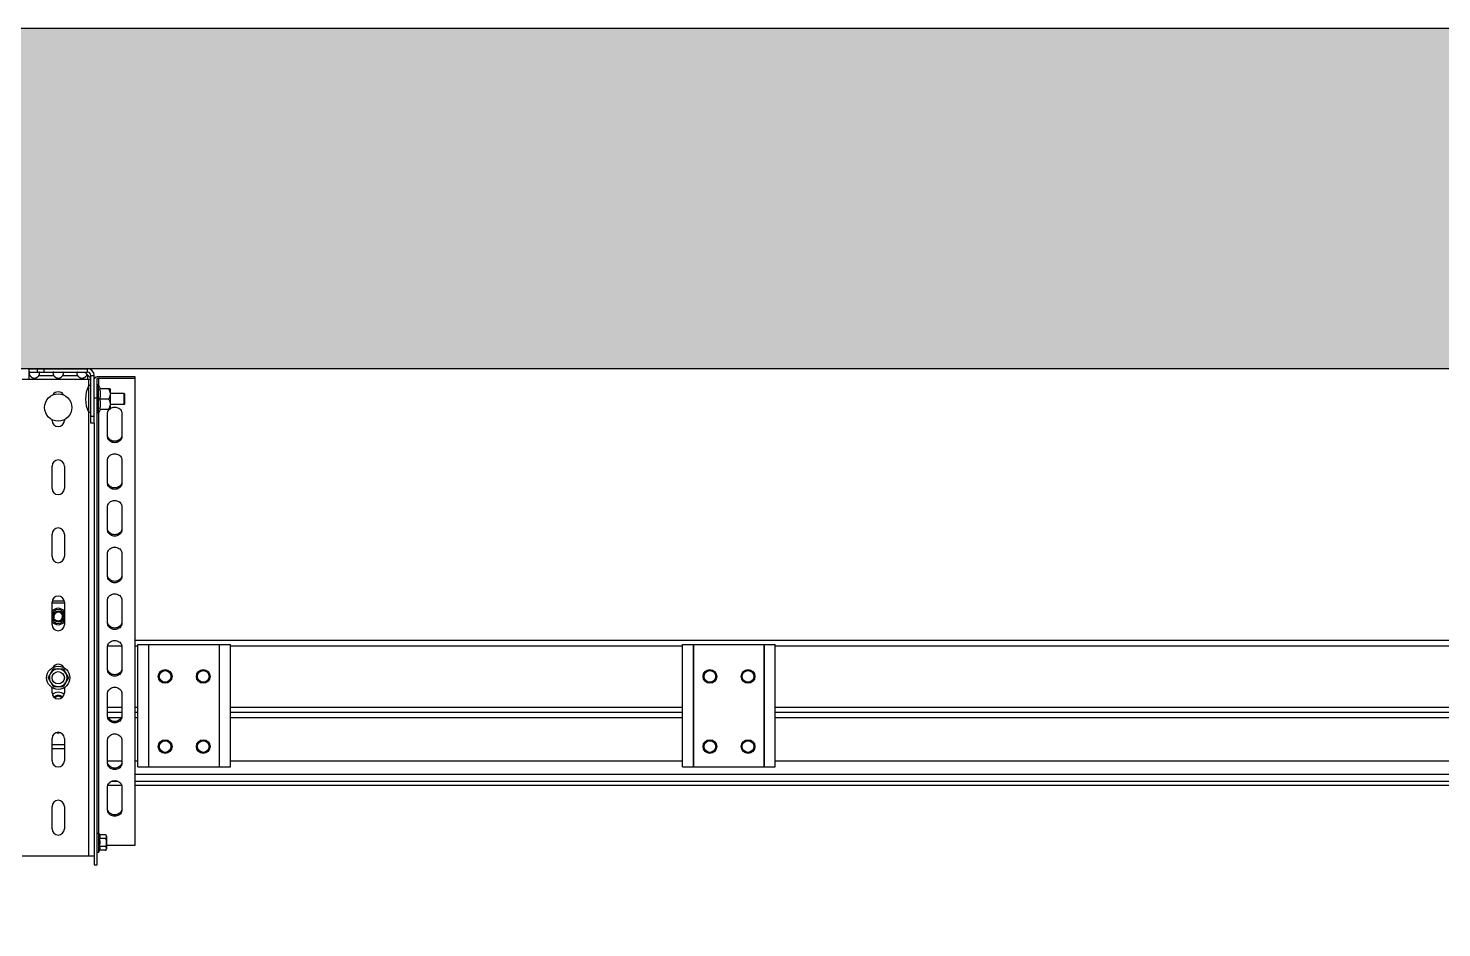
# Model space of a CAD drawing. Header units: millimetres. Extents: x 21899 to 38731, y -5425 to 3612.
# Drawn here: x 27576 to 28614, y 2951 to 3612 of the extents above; entities that cross this region are included whole.
import ezdxf

# ---------------------------------------------------------------- set-up
doc = ezdxf.new("R2010")
doc.units = ezdxf.units.MM
doc.layers.add('dwgmodels.com', color=250, linetype='Continuous')

msp = doc.modelspace()

# ---------------------------------------------------------------- hatches: boundary and pattern name
at = {"layer": 'dwgmodels.com', "true_color": 0xc7c8ca}
h = msp.add_hatch(color=9, dxfattribs=at)
h.dxf.hatch_style = 1
h.paths.add_polyline_path([(26306.15227887868, 2951.427834084345), (26306.15227887868, 3612.000011230855), (29628.98435867878, 3612.000011230855), (29628.98435867878, 3362.000011230855), (26556.15227887868, 3362.000011230855), (26556.15227887868, 2951.427834084345)])

# ---------------------------------------------------------------- linework, layer by layer
at = {"color": 7, "linetype": 'Continuous'}
for p, q in [((27622.48435867878, 3354.000011230855), (27571.98435867878, 3354.000011230855)), ((27576.98435867878, 3362.000011230855), (27576.98435867878, 3354.000011230855)), ((27576.98435867878, 3359.500011230855), (27619.98435867878, 3359.500011230855)), ((27582.98435867878, 3362.000011230855), (27582.98435867878, 3359.500011230855)), ((27617.96046505848, 3359.488370945255), (27622.47271839308, 3354.976117610557)), ((27619.98435867878, 3357.464477324957), (27619.98435867878, 3354.000011230855)), ((27622.48435867878, 3322.000011230855), (27622.48435867878, 3357.000011230855)), ((27626.98435867878, 2997.702767100258), (27626.98435867878, 3354.475715403656)), ((27654.98435867878, 3356.02082962836), (27627.98435867878, 3356.02082962836)), ((27627.98435867878, 3354.99075347856), (27654.98435867878, 3354.99075347856)), ((27654.98435867878, 3012.123833197758), (27654.98435867878, 3356.02082962836)), ((27620.98435867878, 3329.723585497657), (27620.98435867878, 3349.723585497657)), ((27622.48435867878, 3349.723585497657), (27620.98435867878, 3349.723585497657)), ((27627.98435867878, 3350.223585497657), (27626.98435867878, 3350.223585497657)), ((27627.98435867878, 3329.223585497657), (27627.98435867878, 3350.223585497657)), ((27629.58861242358, 3347.084828170955), (27627.98435867878, 3350.223585497657)), ((27636.62314274458, 3347.084801429857), (27629.00658090098, 3347.084801429857)), ((27636.62311461838, 3347.084829558058), (27636.98435867878, 3346.723585497657)), ((27636.98435867878, 3332.723707847959), (27636.98435867878, 3346.723463147457)), ((27646.98938393188, 3343.723585497657), (27636.98435867878, 3343.723585497657)), ((27646.98938393188, 3335.723585497657), (27646.98938393188, 3343.723585497657)), ((27647.48435867878, 3343.228610750855), (27646.98938393188, 3343.723585497657)), ((27647.48435867878, 3336.218560244557), (27647.48435867878, 3343.228610750855)), ((27624.98435867878, 3340.569687381059), (27626.98435867878, 3340.569687381059)), ((27629.58861242358, 3332.362342824457), (27627.98435867878, 3329.223585497657)), ((27635.48435867878, 3339.723585497657), (27629.00658090098, 3339.723585497657)), ((27629.00658090098, 3332.362369565555), (27636.62314274458, 3332.362369565555)), ((27636.62311461838, 3332.362341437358), (27636.98435867878, 3332.723585497657)), ((27646.98938393188, 3335.723585497657), (27636.98435867878, 3335.723585497657)), ((27647.48435867878, 3336.218560244557), (27646.98938393188, 3335.723585497657)), ((27593.98435867878, 3324.000011230855), (27593.98435867878, 3324.583369827458)), ((27602.98435867878, 3324.583369827458), (27602.98435867878, 3324.000011230855)), ((27622.48435867878, 3329.723585497657), (27620.98435867878, 3329.723585497657)), ((27624.98435867878, 3322.000011230855), (27622.48435867878, 3322.000011230855)), ((27624.98435867878, 3322.000011230855), (27624.98435867878, 2997.702767100258)), ((27627.98435867878, 3329.223585497657), (27626.98435867878, 3329.223585497657)), ((27634.73435867878, 3312.132388443457), (27634.73435867878, 3329.275734457457)), ((27645.23435867878, 3329.275734457457), (27645.23435867878, 3312.132388443457)), ((27593.98435867878, 3274.000011230855), (27593.98435867878, 3290.500011230855)), ((27602.98435867878, 3290.500011230855), (27602.98435867878, 3274.000011230855)), ((27634.73435867878, 3277.845696415359), (27634.73435867878, 3294.989042429457)), ((27645.23435867878, 3294.989042429457), (27645.23435867878, 3277.845696415359)), ((27634.73435867878, 3243.559004387258), (27634.73435867878, 3260.702350401356)), ((27645.23435867878, 3260.702350401356), (27645.23435867878, 3243.559004387258)), ((27593.98435867878, 3224.000011230855), (27593.98435867878, 3240.500011230855)), ((27602.98435867878, 3240.500011230855), (27602.98435867878, 3224.000011230855)), ((27634.73435867878, 3209.272312359157), (27634.73435867878, 3226.415658373258)), ((27645.23435867878, 3226.415658373258), (27645.23435867878, 3209.272312359157)), ((27593.98435867878, 3174.000011230855), (27593.98435867878, 3190.500011230855)), ((27593.98435867878, 3190.000011230855), (27602.98435867878, 3190.000011230855)), ((27594.14274311908, 3191.500011230855), (27602.82597423838, 3191.500011230855)), ((27602.98435867878, 3190.500011230855), (27602.98435867878, 3174.000011230855)), ((27634.73435867878, 3174.985620331157), (27634.73435867878, 3192.128966345157)), ((27645.23435867878, 3192.128966345157), (27645.23435867878, 3174.985620331157)), ((27634.73435867878, 3140.698928303056), (27634.73435867878, 3157.842274317059)), ((27645.23435867878, 3157.842274317059), (27645.23435867878, 3140.698928303056)), ((27654.98435867878, 3162.500011230855), (28545.92042627922, 3162.500011230855)), ((28545.92042627922, 3162.500011230855), (29461.98435867878, 3162.500011230855)), ((27590.98435867878, 3135.000011230855), (27594.73435867878, 3141.495201759259)), ((27590.98435867878, 3135.000011230855), (27594.73435867878, 3128.504820702557)), ((27594.73435867878, 3141.495201759259), (27602.23435867878, 3141.495201759259)), ((27602.23435867878, 3141.495201759259), (27605.98435867878, 3135.000011230855)), ((27605.98435867878, 3135.000011230855), (27602.23435867878, 3128.504820702557)), ((27593.98435867878, 3124.000011230855), (27593.98435867878, 3127.819310565559)), ((27594.73435867878, 3128.504820702557), (27602.23435867878, 3128.504820702557)), ((27602.98435867878, 3127.819310565559), (27602.98435867878, 3124.000011230855)), ((27634.73435867878, 3106.412236274955), (27634.73435867878, 3123.555582288958)), ((27645.23435867878, 3123.555582288958), (27645.23435867878, 3106.412236274955)), ((27645.23435867878, 3109.500011230855), (27634.73435867878, 3109.500011230855)), ((27656.98435867878, 3109.500011230855), (27654.98435867878, 3109.500011230855)), ((28056.98435867878, 3109.500011230855), (27724.98435867878, 3109.500011230855)), ((28545.92042627922, 3109.500011230855), (28124.98435867878, 3109.500011230855)), ((29382.98435867878, 3109.500011230855), (28545.92042627922, 3109.500011230855)), ((27593.98435867878, 3074.000011230855), (27593.98435867878, 3090.500011230855)), ((27602.98435867878, 3090.500011230855), (27602.98435867878, 3074.000011230855)), ((27634.73435867878, 3072.125544246857), (27634.73435867878, 3089.268890260857)), ((27645.23435867878, 3089.268890260857), (27645.23435867878, 3072.125544246857)), ((27634.73435867878, 3037.83885221876), (27634.73435867878, 3054.982198232858)), ((27645.04629067628, 3056.000011230855), (27634.92242668128, 3056.000011230855)), ((27645.23435867878, 3054.982198232858), (27645.23435867878, 3037.83885221876)), ((28545.92042627922, 3056.000011230855), (27654.98435867878, 3056.000011230855)), ((29461.98435867878, 3056.000011230855), (28545.92042627922, 3056.000011230855)), ((27593.98435867878, 3024.000011230855), (27593.98435867878, 3040.500011230855)), ((27602.98435867878, 3040.500011230855), (27602.98435867878, 3024.000011230855)), ((27626.98435867878, 3021.000011230855), (27628.18435867878, 3021.000011230855)), ((27628.18435867878, 3007.000011230855), (27628.18435867878, 3021.000011230855)), ((27628.18435867878, 3021.000011230855), (27628.68831883679, 3019.70001123086)), ((27632.98435889718, 3019.70001123086), (27628.68831883679, 3019.70001123086)), ((27632.98435889148, 3016.850011230857), (27628.68831883679, 3016.850011230857)), ((27632.98435895398, 3011.150011230857), (27628.68831883679, 3011.150011230857)), ((27633.98435867878, 3018.70001123086), (27633.98435867878, 3009.300011230858)), ((27633.98435867878, 3012.123833197758), (27654.98435867878, 3012.123833197758)), ((27624.98435867878, 3004.000011230855), (27571.98435867878, 3004.000011230855)), ((27626.98435867878, 3007.000011230855), (27628.18435867878, 3007.000011230855)), ((27628.18435867878, 3007.000011230855), (27628.68831883679, 3008.300011230858)), ((27632.98435889718, 3008.300011230858), (27628.68831883679, 3008.300011230858)), ((27624.98435867878, 2997.702767100258), (27626.98435867878, 2997.702767100258))]:
    msp.add_line(p, q, dxfattribs=at)
at = {"color": 3, "linetype": 'Continuous'}
for p, q in [((27576.98435867878, 3362.000011230855), (27619.98435867878, 3362.000011230855)), ((27624.98435867878, 3322.000011230855), (27624.98435867878, 3357.000011230855)), ((27656.98435867878, 3069.500011230855), (27656.98435867878, 3159.500011230855)), ((27656.98435867878, 3159.500011230855), (27664.98433610818, 3159.500011230855)), ((27664.98435867878, 3069.500011230855), (27664.98435867878, 3159.500011230855)), ((27664.99661105128, 3159.500011230855), (27724.98435867878, 3159.500011230855)), ((27716.98435867878, 3069.500011230855), (27716.98435867878, 3159.500011230855)), ((27724.98435867878, 3069.500011230855), (27724.98435867878, 3159.500011230855)), ((28056.98435867878, 3069.500011230855), (28056.98435867878, 3159.500011230855)), ((28056.98435867878, 3159.500011230855), (28064.98433610818, 3159.500011230855)), ((28064.98435867878, 3069.500011230855), (28064.98435867878, 3159.500011230855)), ((28064.99661105128, 3159.500011230855), (28124.98435867878, 3159.500011230855)), ((28116.98435867878, 3069.500011230855), (28116.98435867878, 3159.500011230855)), ((28124.98435867878, 3069.500011230855), (28124.98435867878, 3159.500011230855)), ((27656.98435867878, 3069.500011230855), (27664.98433610818, 3069.500011230855)), ((27664.99661105128, 3069.500011230855), (27724.98435867878, 3069.500011230855)), ((28056.98435867878, 3069.500011230855), (28064.98433610818, 3069.500011230855)), ((28064.99661105128, 3069.500011230855), (28124.98435867878, 3069.500011230855))]:
    msp.add_line(p, q, dxfattribs=at)
at = {"color": 9, "linetype": 'Continuous'}
for p, q in [((27576.98435867878, 3357.000011230855), (27577.68551656178, 3357.000011230855)), ((27584.28320079578, 3357.000011230855), (27595.18551656178, 3357.000011230855)), ((27587.98435867878, 3362.000011230855), (27587.98435867878, 3359.500011230855)), ((27601.78320079578, 3357.000011230855), (27612.68551656178, 3357.000011230855)), ((27619.28320079578, 3357.000011230855), (27619.98435867878, 3357.000011230855)), ((27619.98435867878, 3359.500011230855), (27619.98435867878, 3362.000011230855)), ((27620.98435867878, 3349.723585497657), (27620.98435867878, 3354.000011230855)), ((27622.48435867878, 3357.000011230855), (27624.98435867878, 3357.000011230855)), ((27627.98435867878, 3354.99075347856), (27627.98435867878, 3350.223585497657)), ((27620.98435867878, 3004.000011230855), (27620.98435867878, 3329.723585497657)), ((27624.98435867878, 3327.000011230855), (27622.48435867878, 3327.000011230855)), ((27627.98435867878, 3329.223585497657), (27627.98435867878, 3021.000011230855)), ((27634.73435867878, 3158.500011230855), (27645.23435867878, 3158.500011230855)), ((27654.98435867878, 3158.500011230855), (27656.98435867878, 3158.500011230855)), ((27665.10746430438, 3069.500011230855), (27665.10746430438, 3159.500011230855)), ((27716.86125305308, 3069.500011230855), (27716.86125305308, 3159.500011230855)), ((27724.98435867878, 3158.500011230855), (28056.98435867878, 3158.500011230855)), ((28065.10746430438, 3069.500011230855), (28065.10746430438, 3159.500011230855)), ((28116.86125305308, 3069.500011230855), (28116.86125305308, 3159.500011230855)), ((28124.98435867878, 3158.500011230855), (28545.92042627922, 3158.500011230855)), ((28545.92042627922, 3158.500011230855), (29382.98435867878, 3158.500011230855)), ((27634.73435867878, 3113.500011230855), (27645.23435867878, 3113.500011230855)), ((27644.64946756468, 3105.500011230855), (27635.31924979278, 3105.500011230855)), ((27654.98435867878, 3113.500011230855), (27656.98435867878, 3113.500011230855)), ((27656.98435867878, 3105.500011230855), (27654.98435867878, 3105.500011230855)), ((27724.98435867878, 3113.500011230855), (28056.98435867878, 3113.500011230855)), ((28056.98435867878, 3105.500011230855), (27724.98435867878, 3105.500011230855)), ((28124.98435867878, 3113.500011230855), (28545.92042627922, 3113.500011230855)), ((28545.92042627922, 3105.500011230855), (28124.98435867878, 3105.500011230855)), ((28545.92042627922, 3113.500011230855), (29382.98435867878, 3113.500011230855)), ((29382.98435867878, 3105.500011230855), (28545.92042627922, 3105.500011230855)), ((27593.98435867878, 3086.000011230855), (27602.98435867878, 3086.000011230855)), ((27593.98435867878, 3083.17158410616), (27602.98435867878, 3083.17158410616)), ((27645.23435867878, 3073.698324426357), (27634.73435867878, 3073.698324426357)), ((27656.98435867878, 3073.698324426357), (27654.98435867878, 3073.698324426357)), ((28056.98435867878, 3073.698324426357), (27724.98435867878, 3073.698324426357)), ((28545.92042627922, 3073.698324426357), (28124.98435867878, 3073.698324426357)), ((29382.98435867878, 3073.698324426357), (28545.92042627922, 3073.698324426357)), ((28545.92042627922, 3064.056510281058), (27654.98435867878, 3064.056510281058)), ((29461.98435867878, 3064.056510281058), (28545.92042627922, 3064.056510281058)), ((27642.53254927688, 3058.857710353455), (27637.43616808068, 3058.857710353455)), ((28545.92042627922, 3058.857710353455), (27654.98435867878, 3058.857710353455)), ((29461.98435867878, 3058.857710353455), (28545.92042627922, 3058.857710353455))]:
    msp.add_line(p, q, dxfattribs=at)
at = {"color": 7, "linetype": 'Continuous'}
for centre, radius in [((27598.48435867878, 3333.500011230855), 10), ((27598.48435867878, 3180.000011230855), 4), ((27598.48435867878, 3180.000011230855), 3.5), ((27598.48435867878, 3135.000011230855), 8.5), ((27598.48435867878, 3135.000011230855), 4.5), ((27676.98435867878, 3136.000011230855), 5.0427011132), ((27676.98435867878, 3136.000011230855), 4.4809934361), ((27704.98435867878, 3136.000011230855), 5.0427011132), ((27704.98435867878, 3136.000011230855), 4.4809934361), ((28076.98435867878, 3136.000011230855), 5.0427011132), ((28076.98435867878, 3136.000011230855), 4.4809934361), ((28104.98435867878, 3136.000011230855), 5.0427011132), ((28104.98435867878, 3136.000011230855), 4.4809934361), ((27676.98435867878, 3084.500011230855), 5.0427011132), ((27676.98435867878, 3084.500011230855), 4.4809934361), ((27704.98435867878, 3084.500011230855), 5.0427011132), ((27704.98435867878, 3084.500011230855), 4.4809934361), ((28076.98435867878, 3084.500011230855), 5.0427011132), ((28076.98435867878, 3084.500011230855), 4.4809934361), ((28104.98435867878, 3084.500011230855), 5.0427011132), ((28104.98435867878, 3084.500011230855), 4.4809934361)]:
    msp.add_circle(centre, radius, dxfattribs=at)
at = {"color": 9, "linetype": 'Continuous'}
for centre, radius in [((27676.98435867878, 3136.000011230855), 5.0009581127), ((27676.98435867878, 3136.000011230855), 4.2809933919), ((27704.98435867878, 3136.000011230855), 5.0009581127), ((27704.98435867878, 3136.000011230855), 4.2809933919), ((28076.98435867878, 3136.000011230855), 5.0009581127), ((28076.98435867878, 3136.000011230855), 4.2809933919), ((28104.98435867878, 3136.000011230855), 5.0009581127), ((28104.98435867878, 3136.000011230855), 4.2809933919), ((27676.98435867878, 3084.500011230855), 5.0009581127), ((27676.98435867878, 3084.500011230855), 4.2809933919), ((27704.98435867878, 3084.500011230855), 5.0009581127), ((27704.98435867878, 3084.500011230855), 4.2809933919), ((28076.98435867878, 3084.500011230855), 5.0009581127), ((28076.98435867878, 3084.500011230855), 4.2809933919), ((28104.98435867878, 3084.500011230855), 5.0009581127), ((28104.98435867878, 3084.500011230855), 4.2809933919)]:
    msp.add_circle(centre, radius, dxfattribs=at)
at = {"color": 3, "linetype": 'Continuous'}
msp.add_arc((27619.98435867878, 3357.000011230855), 5, 0, 90, dxfattribs=at)
at = {"color": 7, "linetype": 'Continuous'}
for centre, radius, start, end in [((27619.98435867878, 3357.000011230855), 2.5, 0, 90), ((27598.48435867878, 3340.500011230855), 4.5, 29.53922678685812, 150.4607732131419), ((27639.73435867878, 3339.723585497657), 21.25, 151.9275130639386, 208.0724869360614), ((27598.48435867878, 3324.000011230855), 4.5, 180, 0), ((27598.48435867878, 3290.500011230855), 4.5, 0, 180), ((27598.48435867878, 3274.000011230855), 4.5, 180, 0), ((27598.48435867878, 3240.500011230855), 4.5, 0, 180), ((27598.48435867878, 3224.000011230855), 4.5, 180, 0), ((27598.48435867878, 3190.500011230855), 4.5, 0, 180), ((27598.48435867878, 3180.000011230855), 5, 24.91110168921306, 155.088898310787), ((27598.48435867878, 3180.000011230855), 5, 204.9111016892131, 335.0888983107869), ((27598.48435867878, 3174.000011230855), 4.5, 180, 0), ((27598.48435867878, 3140.500011230855), 4.5, 26.86761159052031, 153.1323884094797), ((27598.48435867878, 3124.000011230855), 4.5, 180, 0), ((27598.48435867878, 3118.000011230855), 3.4, 42.4678346115698, 137.5330206609233), ((27598.48435867878, 3090.500011230855), 4.5, 0, 180), ((27598.48435867878, 3074.000011230855), 4.5, 180, 0), ((27598.48435867878, 3040.500011230855), 4.5, 0, 180), ((27598.48435867878, 3024.000011230855), 4.5, 180, 0), ((27632.98435867878, 3018.70001123086), 1, 0, 90), ((27632.98435867878, 3009.300011230858), 1, 270, 0)]:
    msp.add_arc(centre, radius, start, end, dxfattribs=at)
at = {"color": 9, "linetype": 'Continuous'}
for centre, radius, start, end in [((27598.48435867878, 3180.000011230855), 5.9999939517, 41.14595374311114, 138.8541641919705), ((27598.48435867878, 3180.000011230855), 5.9999939517, 221.1459537431111, 318.8541641919705), ((27598.48435867878, 3135.000011230855), 6.5, 152.2042275040469, 207.7957724959531), ((27598.48435867878, 3135.000011230855), 6.5, 92.20422750393996, 147.7957724961898), ((27598.48435867878, 3135.000011230855), 6.5, 32.20423145604963, 87.79577249606004), ((27598.48435867878, 3135.000011230855), 6.5, 332.2042275040454, 27.79577249595456), ((27598.48435867878, 3135.000011230855), 6.5, 212.2042275038102, 267.79577249606), ((27598.48435867878, 3118.000011230855), 6.399983159400001, 47.58474738495202, 132.417277115806), ((27598.48435867878, 3135.000011230855), 6.5, 272.20422750394, 327.7957724961897), ((27598.48435867878, 3101.000011230855), 6.399983159400001, 257.1178869815572, 282.8770697672064)]:
    msp.add_arc(centre, radius, start, end, dxfattribs=at)
at = {"color": 2, "linetype": 'Continuous'}
for centre, radius, start, end in [((27598.48435867878, 3180.000011230855), 3.15, 254.9999999997898, 195.0000000000466), ((27598.48435867878, 3118.000011230855), 4, 42.10592876472611, 137.8940712352739)]:
    msp.add_arc(centre, radius, start, end, dxfattribs=at)
at = {"color": 7, "linetype": 'Continuous'}
for points, start_tangent, end_tangent in [([(27577.68551656178, 3359.500011230855), (27577.40267342168, 3359.442466693756), (27577.22758471488, 3359.26333337406), (27577.14387001958, 3358.961128141858), (27577.14387259328, 3358.550473161158), (27577.22759228298, 3358.061758824158), (27577.40266368378, 3357.533336665358), (27577.68551656178, 3357.000011230855)], (-1, 0), (0.548541001389261, -0.8361236569998884)), ([(27577.68551656178, 3357.000011230855), (27577.98830823738, 3356.58003193816), (27578.32028646988, 3356.199555579457), (27578.69029338868, 3355.853538457959), (27579.10903397718, 3355.543430617756), (27579.59105146378, 3355.277207901458), (27580.12976040168, 3355.080292745159), (27580.70104028888, 3354.977102954355), (27581.27804146138, 3354.978044600459), (27581.84828338878, 3355.082858463356), (27582.38526407728, 3355.280717451955), (27582.86535781198, 3355.547116316357), (27583.28232344968, 3355.856810094956), (27583.65076914938, 3356.201986326756), (27583.98144389658, 3356.581338146658), (27584.28320079578, 3357.000011230855)], (0.5485410013929989, -0.8361236569974362), (0.5485410013929989, 0.8361236569974362)), ([(27584.28320079578, 3357.000011230855), (27584.56604380308, 3357.533313185755), (27584.74113246458, 3358.061788678955), (27584.82484729168, 3358.550501113859), (27584.82484483908, 3358.961149990457), (27584.74112541058, 3359.263347079857), (27584.56605415268, 3359.44246138716), (27584.28320079578, 3359.500011230855)], (0.5485410013890829, 0.8361236570000051), (-1, 0)), ([(27594.74486649728, 3359.292069607458), (27594.72758471488, 3359.26333337406), (27594.64387001958, 3358.961128141858), (27594.64387259328, 3358.550473161056), (27594.72759228298, 3358.061758824057), (27594.90266368378, 3357.533336665256), (27595.18551656178, 3357.000011230855)], (-0.5432469556395099, -0.8395729540596247), (0.5485410013946477, -0.8361236569963543)), ([(27595.18551656178, 3359.500011230855), (27594.90267342168, 3359.442466693756), (27594.74486649728, 3359.292069607458)], (-1, 0), (-0.5432469556851118, -0.8395729540301178)), ([(27595.18551656178, 3357.000011230855), (27595.48830823738, 3356.58003193816), (27595.82028646988, 3356.199555579457), (27596.19029338868, 3355.853538457959), (27596.60903397729, 3355.543430617756), (27597.09105146378, 3355.277207901458), (27597.62976040168, 3355.080292745159), (27598.20104028888, 3354.977102954355), (27598.77804146138, 3354.978044600459), (27599.34828338878, 3355.082858463356), (27599.88526407728, 3355.280717451955), (27600.36535781198, 3355.547116316357), (27600.78232344968, 3355.856810094956), (27601.15076914938, 3356.201986326756), (27601.48144389658, 3356.581338146658), (27601.78320079578, 3357.000011230855)], (0.5485410013929989, -0.8361236569974362), (0.5485410013929989, 0.8361236569974362)), ([(27602.22385139738, 3359.292069776857), (27602.06605415268, 3359.44246138716), (27601.78320079578, 3359.500011230855)], (-0.5432428810251355, 0.8395755905310198), (-1, 0)), ([(27601.78320079578, 3357.000011230855), (27602.06604380318, 3357.533313185857), (27602.24113246468, 3358.061788679159), (27602.32484729168, 3358.550501114056), (27602.32484483908, 3358.961149990559), (27602.24112541058, 3359.263347079956), (27602.22385139738, 3359.292069776857)], (0.5485410013831993, 0.836123657003865), (-0.5432428810125299, 0.8395755905391763)), ([(27612.68551656178, 3359.500011230855), (27612.40267342168, 3359.442466693756), (27612.22758471488, 3359.263333373958), (27612.14387001958, 3358.961128141858), (27612.14387259328, 3358.550473161158), (27612.22759228298, 3358.061758824158), (27612.40266368378, 3357.533336665358), (27612.68551656178, 3357.000011230855)], (-1, 0), (0.548541001389261, -0.8361236569998884)), ([(27612.68551656178, 3357.000011230855), (27612.98830823738, 3356.58003193816), (27613.32028646988, 3356.199555579457), (27613.69029338868, 3355.853538457959), (27614.10903397729, 3355.543430617756), (27614.59105146378, 3355.277207901458), (27615.12976040168, 3355.080292745159), (27615.70104028888, 3354.977102954355), (27616.27804146138, 3354.978044600459), (27616.84828338878, 3355.082858463356), (27617.38526407728, 3355.280717451955), (27617.86535781198, 3355.547116316357), (27618.28232344968, 3355.856810094956), (27618.65076914938, 3356.201986326756), (27618.98144389658, 3356.581338146658), (27619.28320079578, 3357.000011230855)], (0.5485410013929989, -0.8361236569974362), (0.5485410013929989, 0.8361236569974362)), ([(27619.28320079578, 3357.000011230855), (27619.56604380308, 3357.533313185755), (27619.66326159138, 3357.792424608557)], (0.5485410014342369, 0.8361236569703817), (0.3146322396845884, 0.949213650213196)), ([(27627.98435867878, 3356.02082962836), (27627.31679587688, 3355.982090388858), (27626.68270746138, 3355.867815217458), (27626.11388927318, 3355.683734348557), (27625.63886423138, 3355.43907836546), (27625.28145207508, 3355.14611534086), (27625.05957494218, 3354.819535663955), (27624.98435867878, 3354.475715403656)], (-1, 0), (0, -1)), ([(27626.98435867878, 3354.475715403656), (27627.03330216248, 3354.63487092156), (27627.17534168438, 3354.778447188459), (27627.39657342649, 3354.892389958957), (27627.67534168438, 3354.965545720959), (27627.98435867878, 3354.99075347856)], (0, 1), (1, 0)), ([(27629.00658090098, 3339.723585497657), (27629.23343315308, 3340.569472315357), (27629.40483754508, 3341.387397696457), (27629.52151418458, 3342.194735898956), (27629.58109446288, 3343.000618309059), (27629.58112820549, 3343.806862670757), (27629.52164802879, 3344.612433739559), (27629.40513196369, 3345.419334705155), (27629.23398001818, 3346.236633273758), (27629.00658090098, 3347.084801429857)], (0.2830246771837803, 0.9591126274348686), (-0.2830246771837803, 0.9591126274348686)), ([(27635.48435867878, 3347.084801429857), (27635.91057831628, 3346.276269717357), (27636.22686406788, 3345.523961606257), (27636.44793562358, 3344.803346546858), (27636.57948087928, 3344.099561293257), (27636.62314256388, 3343.402772971956), (27636.57912425258, 3342.705983122956), (27636.44723931888, 3342.002230132057), (27636.22587094888, 3341.281701086657), (27635.90936782638, 3340.529566018558), (27635.48435867878, 3339.723585497657)], (0.4999999999991236, -0.8660254037849447), (-0.4999999999991236, -0.8660254037849447)), ([(27629.00658090098, 3332.362369565555), (27629.23421305118, 3333.211510324058), (27629.40540283868, 3334.029359601758), (27629.52180858198, 3334.836199022655), (27629.58116847438, 3335.641392163157), (27629.58107339828, 3336.447117220057), (27629.52150635228, 3337.252506293658), (27629.40488794968, 3338.059490130756), (27629.23355602988, 3338.877186212758), (27629.00658090098, 3339.723585497657)], (0.2830246771879113, 0.9591126274336496), (-0.2830246771879113, 0.9591126274336496)), ([(27634.99131196818, 3330.666350587955), (27635.73701945828, 3331.920843522559), (27635.79892564388, 3331.992380380856)], (0.3536447955794852, 0.9353797937520054), (0.6621016498575026, 0.7494140412722282)), ([(27635.48435867878, 3339.723585497657), (27635.90928911278, 3338.917770806158), (27636.22593741578, 3338.165287680957), (27636.44737148428, 3337.444407864255), (27636.57923431788, 3336.740311813057), (27636.62314273678, 3336.043306545856), (27636.57933383038, 3335.346436252057), (27636.44767097548, 3334.642755709159), (27636.22658350058, 3333.922439442857), (27635.91040922429, 3333.170544791657), (27635.48435867878, 3332.362369565555)], (0.5000000000038289, -0.866025403782228), (-0.5000000000038289, -0.866025403782228)), ([(27635.79892564388, 3331.992380380856), (27636.21316404688, 3332.406394472855)], (0.6621016499110033, 0.7494140412249609), (0.7489178044012909, 0.6626629024253206)), ([(27636.97779802288, 3332.964871698256), (27638.36201945828, 3333.555610828658), (27639.98435867878, 3333.775862786155), (27641.60669789918, 3333.555610828658), (27643.07023125328, 3332.916414752257), (27644.23169789918, 3331.920843522559), (27644.97740538928, 3330.666350587955), (27645.23435867878, 3329.275734457457)], (0.8578616991126904, 0.5138806332169837), (0, -1)), ([(27634.73435867878, 3329.275734457457), (27634.86862079408, 3330.285119929358)], (0, 1), (0.2583994663045086, 0.9660381544294951)), ([(27634.86862079408, 3330.285119929358), (27634.99131196818, 3330.666350587955)], (0.2583994662129663, 0.9660381544539813), (0.3536447954615905, 0.9353797937965785)), ([(27645.23435867878, 3312.132388443457), (27644.97740538928, 3310.741772313057), (27644.23169789918, 3309.48727937846), (27643.07023125328, 3308.491708148656), (27641.60669789918, 3307.852512072255), (27639.98435867878, 3307.632260114755), (27638.36201945828, 3307.852512072255), (27636.89848610418, 3308.491708148656), (27635.73701945828, 3309.48727937846), (27634.99131196818, 3310.741772313057), (27634.73435867878, 3312.132388443457)], (0, -1), (0, 1)), ([(27634.99131196818, 3311.771848462857), (27634.86862079408, 3312.153079121457)], (-0.3536447954615905, 0.9353797937965785), (-0.2583994662129663, 0.9660381544539813)), ([(27644.97740538928, 3311.771848462857), (27644.23169789918, 3310.51735552826), (27643.07023125328, 3309.521784298457), (27641.60669789918, 3308.882588222157), (27639.98435867878, 3308.662336264555), (27638.36201945828, 3308.882588222157), (27636.89848610418, 3309.521784298457), (27635.73701945828, 3310.51735552826), (27634.99131196818, 3311.771848462857)], (-0.3536447955519775, -0.9353797937624055), (-0.3536447955519775, 0.9353797937624055)), ([(27645.10009656338, 3312.153079121457), (27644.97740538928, 3311.771848462857)], (-0.2583994662129663, -0.9660381544539813), (-0.3536447954615905, -0.9353797937965785)), ([(27645.23435867878, 3313.162464593257), (27645.10009656338, 3312.153079121457)], (0, -1), (-0.2583994663045086, -0.9660381544294951)), ([(27634.73435867878, 3294.989042429457), (27634.86862079408, 3295.998427901257)], (0, 1), (0.2583994663045086, 0.9660381544294951)), ([(27634.86862079408, 3295.998427901257), (27634.99131196818, 3296.379658559857)], (0.2583994662129663, 0.9660381544539813), (0.3536447954615905, 0.9353797937965785)), ([(27634.99131196818, 3296.379658559857), (27635.73701945828, 3297.634151494458), (27636.89848610418, 3298.629722724159), (27638.36201945828, 3299.268918800557), (27639.98435867878, 3299.489170758057), (27641.60669789918, 3299.268918800557), (27643.07023125328, 3298.629722724159), (27644.23169789918, 3297.634151494458), (27644.97740538928, 3296.379658559857), (27645.23435867878, 3294.989042429457)], (0.3536447955466041, 0.9353797937644369), (0, -1)), ([(27645.23435867878, 3277.845696415359), (27644.97740538928, 3276.455080284955), (27644.23169789918, 3275.200587350359), (27643.07023125328, 3274.205016120555), (27641.60669789918, 3273.565820044158), (27639.98435867878, 3273.345568086657), (27638.36201945828, 3273.565820044158), (27636.89848610418, 3274.205016120555), (27635.73701945828, 3275.200587350359), (27634.99131196818, 3276.455080284955), (27634.73435867878, 3277.845696415359)], (0, -1), (0, 1)), ([(27634.99131196818, 3277.485156434755), (27634.86862079408, 3277.86638709336)], (-0.3536447954615905, 0.9353797937965785), (-0.2583994662129663, 0.9660381544539813)), ([(27644.97740538928, 3277.485156434755), (27644.23169789918, 3276.230663500159), (27643.07023125328, 3275.235092270457), (27641.60669789918, 3274.595896194056), (27639.98435867878, 3274.375644236457), (27638.36201945828, 3274.595896194056), (27636.89848610418, 3275.235092270457), (27635.73701945828, 3276.230663500159), (27634.99131196818, 3277.485156434755)], (-0.3536447955519775, -0.9353797937624055), (-0.3536447955519775, 0.9353797937624055)), ([(27645.10009656338, 3277.86638709336), (27644.97740538928, 3277.485156434755)], (-0.2583994662129663, -0.9660381544539813), (-0.3536447954615905, -0.9353797937965785)), ([(27645.23435867878, 3278.875772565159), (27645.10009656338, 3277.86638709336)], (0, -1), (-0.2583994663045086, -0.9660381544294951)), ([(27634.73435867878, 3260.702350401356), (27634.86862079408, 3261.711735873156)], (0, 1), (0.2583994663045086, 0.9660381544294951)), ([(27634.86862079408, 3261.711735873156), (27634.99131196818, 3262.09296653176)], (0.2583994662129663, 0.9660381544539813), (0.3536447954615905, 0.9353797937965785)), ([(27634.99131196818, 3262.09296653176), (27635.73701945828, 3263.347459466357), (27636.89848610418, 3264.343030696058), (27638.36201945828, 3264.982226772459), (27639.98435867878, 3265.202478730058), (27641.60669789918, 3264.982226772459), (27643.07023125328, 3264.343030696058), (27644.23169789918, 3263.347459466357), (27644.97740538928, 3262.09296653176), (27645.23435867878, 3260.702350401356)], (0.3536447955466041, 0.9353797937644369), (0, -1)), ([(27645.23435867878, 3243.559004387258), (27644.97740538928, 3242.168388256858), (27644.23169789918, 3240.913895322257), (27643.07023125328, 3239.918324092458), (27641.60669789918, 3239.279128016158), (27639.98435867878, 3239.05887605856), (27638.36201945828, 3239.279128016158), (27636.89848610418, 3239.918324092458), (27635.73701945828, 3240.913895322257), (27634.99131196818, 3242.168388256858), (27634.73435867878, 3243.559004387258)], (0, -1), (0, 1)), ([(27634.99131196818, 3243.198464406658), (27634.86862079408, 3243.579695065258)], (-0.3536447954615905, 0.9353797937965785), (-0.2583994662129663, 0.9660381544539813)), ([(27644.97740538928, 3243.198464406658), (27644.23169789918, 3241.943971472057), (27643.07023125328, 3240.948400242356), (27641.60669789918, 3240.309204165958), (27639.98435867878, 3240.088952208458), (27638.36201945828, 3240.309204165958), (27636.89848610418, 3240.948400242356), (27635.73701945828, 3241.943971472057), (27634.99131196818, 3243.198464406658)], (-0.3536447955519775, -0.9353797937624055), (-0.3536447955519775, 0.9353797937624055)), ([(27645.10009656338, 3243.579695065258), (27644.97740538928, 3243.198464406658)], (-0.2583994662129663, -0.9660381544539813), (-0.3536447954615905, -0.9353797937965785)), ([(27645.23435867878, 3244.589080537058), (27645.10009656338, 3243.579695065258)], (0, -1), (-0.2583994663045086, -0.9660381544294951)), ([(27634.86862079408, 3227.425043845058), (27634.99131196818, 3227.806274503659)], (0.2583994662129663, 0.9660381544539813), (0.3536447954615905, 0.9353797937965785)), ([(27634.99131196818, 3227.806274503659), (27635.73701945828, 3229.060767438255), (27636.89848610418, 3230.056338668059), (27638.36201945828, 3230.695534744358), (27639.98435867878, 3230.915786701957), (27641.60669789918, 3230.695534744358), (27643.07023125328, 3230.056338668059), (27644.23169789918, 3229.060767438255), (27644.97740538928, 3227.806274503659), (27645.23435867878, 3226.415658373258)], (0.3536447955466041, 0.9353797937644369), (0, -1)), ([(27634.73435867878, 3226.415658373258), (27634.86862079408, 3227.425043845058)], (0, 1), (0.2583994663045086, 0.9660381544294951)), ([(27645.23435867878, 3209.272312359157), (27644.97740538928, 3207.88169622876), (27644.23169789918, 3206.627203294156), (27643.07023125328, 3205.631632064458), (27641.60669789918, 3204.992435988057), (27639.98435867878, 3204.772184030557), (27638.36201945828, 3204.992435988057), (27636.89848610418, 3205.631632064458), (27635.73701945828, 3206.627203294156), (27634.99131196818, 3207.88169622876), (27634.73435867878, 3209.272312359157)], (0, -1), (0, 1)), ([(27634.99131196818, 3208.911772378557), (27634.86862079408, 3209.293003037157)], (-0.3536447954615905, 0.9353797937965785), (-0.2583994662129663, 0.9660381544539813)), ([(27644.97740538928, 3208.911772378557), (27644.23169789918, 3207.657279443956), (27643.07023125328, 3206.661708214258), (27641.60669789918, 3206.022512137857), (27639.98435867878, 3205.802260180357), (27638.36201945828, 3206.022512137857), (27636.89848610418, 3206.661708214258), (27635.73701945828, 3207.657279443956), (27634.99131196818, 3208.911772378557)], (-0.3536447955519775, -0.9353797937624055), (-0.3536447955519775, 0.9353797937624055)), ([(27645.10009656338, 3209.293003037157), (27644.97740538928, 3208.911772378557)], (-0.2583994662129663, -0.9660381544539813), (-0.3536447954615905, -0.9353797937965785)), ([(27645.23435867878, 3210.302388509059), (27645.10009656338, 3209.293003037157)], (0, -1), (-0.2583994663045086, -0.9660381544294951)), ([(27634.73435867878, 3192.128966345157), (27634.86862079408, 3193.138351816957)], (0, 1), (0.2583994663045086, 0.9660381544294951)), ([(27634.86862079408, 3193.138351816957), (27634.99131196818, 3193.519582475557)], (0.2583994662129663, 0.9660381544539813), (0.3536447954615905, 0.9353797937965785)), ([(27634.99131196818, 3193.519582475557), (27635.73701945828, 3194.774075410158), (27636.89848610418, 3195.769646639958), (27638.36201945828, 3196.408842716359), (27639.98435867878, 3196.629094673859), (27641.60669789918, 3196.408842716359), (27643.07023125328, 3195.769646639958), (27644.23169789918, 3194.774075410158), (27644.97740538928, 3193.519582475557), (27645.23435867878, 3192.128966345157)], (0.3536447955466041, 0.9353797937644369), (0, -1)), ([(27645.23435867878, 3176.015696480958), (27645.10009656338, 3175.006311009056)], (0, -1), (-0.2583994663045086, -0.9660381544294951)), ([(27645.23435867878, 3174.985620331157), (27644.97740538928, 3173.595004200659), (27644.23169789918, 3172.340511266058), (27643.07023125328, 3171.344940036357), (27641.60669789918, 3170.705743959959), (27639.98435867878, 3170.485492002459), (27638.36201945828, 3170.705743959959), (27636.89848610418, 3171.344940036357), (27635.73701945828, 3172.340511266058), (27634.99131196818, 3173.595004200659), (27634.73435867878, 3174.985620331157)], (0, -1), (0, 1)), ([(27634.99131196818, 3174.625080350459), (27634.86862079408, 3175.006311009056)], (-0.3536447954615905, 0.9353797937965785), (-0.2583994662129663, 0.9660381544539813)), ([(27644.97740538928, 3174.625080350459), (27644.23169789918, 3173.370587415957), (27643.07023125328, 3172.375016186157), (27641.60669789918, 3171.73582010976), (27639.98435867878, 3171.515568152259), (27638.36201945828, 3171.73582010976), (27636.89848610418, 3172.375016186157), (27635.73701945828, 3173.370587415957), (27634.99131196818, 3174.625080350459)], (-0.3536447955519775, -0.9353797937624055), (-0.3536447955519775, 0.9353797937624055)), ([(27645.10009656338, 3175.006311009056), (27644.97740538928, 3174.625080350459)], (-0.2583994662129663, -0.9660381544539813), (-0.3536447954615905, -0.9353797937965785)), ([(27634.73435867878, 3157.842274317059), (27634.86862079408, 3158.851659788957)], (0, 1), (0.2583994663045086, 0.9660381544294951)), ([(27634.86862079408, 3158.851659788957), (27634.99131196818, 3159.232890447456)], (0.2583994662129663, 0.9660381544539813), (0.3536447954615905, 0.9353797937965785)), ([(27634.99131196818, 3159.232890447456), (27635.73701945828, 3160.487383382057), (27636.89848610418, 3161.482954611856), (27638.36201945828, 3162.122150688258), (27639.98435867878, 3162.342402645758), (27641.60669789918, 3162.122150688258), (27643.07023125328, 3161.482954611856), (27644.23169789918, 3160.487383382057), (27644.97740538928, 3159.232890447456), (27645.23435867878, 3157.842274317059)], (0.3536447955466041, 0.9353797937644369), (0, -1)), ([(27645.23435867878, 3140.698928303056), (27644.97740538928, 3139.308312172558), (27644.23169789918, 3138.053819237957), (27643.07023125328, 3137.058248008259), (27641.60669789918, 3136.419051931858), (27639.98435867878, 3136.198799974358), (27638.36201945828, 3136.419051931858), (27636.89848610418, 3137.058248008259), (27635.73701945828, 3138.053819237957), (27634.99131196818, 3139.308312172558), (27634.73435867878, 3140.698928303056)], (0, -1), (0, 1)), ([(27634.99131196818, 3140.33838832246), (27634.86862079408, 3140.719618981057)], (-0.3536447954615905, 0.9353797937965785), (-0.2583994662129663, 0.9660381544539813)), ([(27644.97740538928, 3140.33838832246), (27644.23169789918, 3139.083895387856), (27643.07023125328, 3138.08832415806), (27641.60669789918, 3137.449128081658), (27639.98435867878, 3137.228876124158), (27638.36201945828, 3137.449128081658), (27636.89848610418, 3138.08832415806), (27635.73701945828, 3139.083895387856), (27634.99131196818, 3140.33838832246)], (-0.3536447955519775, -0.9353797937624055), (-0.3536447955519775, 0.9353797937624055)), ([(27645.10009656338, 3140.719618981057), (27644.97740538928, 3140.33838832246)], (-0.2583994662129663, -0.9660381544539813), (-0.3536447954615905, -0.9353797937965785)), ([(27645.23435867878, 3141.729004452856), (27645.10009656338, 3140.719618981057)], (0, -1), (-0.2583994663045086, -0.9660381544294951)), ([(27634.73435867878, 3123.555582288958), (27634.86862079408, 3124.56496776086)], (0, 1), (0.2583994663045086, 0.9660381544294951)), ([(27634.86862079408, 3124.56496776086), (27634.99131196818, 3124.946198419457)], (0.2583994662129663, 0.9660381544539813), (0.3536447954615905, 0.9353797937965785)), ([(27634.99131196818, 3124.946198419457), (27635.73701945828, 3126.200691354057), (27636.89848610418, 3127.196262583755), (27638.36201945828, 3127.835458660156), (27639.98435867878, 3128.055710617657), (27641.60669789918, 3127.835458660156), (27643.07023125328, 3127.196262583755), (27644.23169789918, 3126.200691354057), (27644.97740538928, 3124.946198419457), (27645.23435867878, 3123.555582288958)], (0.3536447955466041, 0.9353797937644369), (0, -1)), ([(27645.23435867878, 3106.412236274955), (27644.97740538928, 3105.021620144558), (27644.23169789918, 3103.767127209958), (27643.07023125328, 3102.771555980158), (27641.60669789918, 3102.132359903757), (27639.98435867878, 3101.912107946257), (27638.36201945828, 3102.132359903757), (27636.89848610418, 3102.771555980158), (27635.73701945828, 3103.767127209958), (27634.99131196818, 3105.021620144558), (27634.73435867878, 3106.412236274955)], (0, -1), (0, 1)), ([(27634.99131196818, 3106.051696294358), (27634.86862079408, 3106.432926952955)], (-0.3536447954615905, 0.9353797937965785), (-0.2583994662129663, 0.9660381544539813)), ([(27644.97740538928, 3106.051696294358), (27644.23169789918, 3104.797203359758), (27643.07023125328, 3103.801632129958), (27641.60669789918, 3103.162436053557), (27639.98435867878, 3102.942184096057), (27638.36201945828, 3103.162436053557), (27636.89848610418, 3103.801632129958), (27635.73701945828, 3104.797203359758), (27634.99131196818, 3106.051696294358)], (-0.3536447955519775, -0.9353797937624055), (-0.3536447955519775, 0.9353797937624055)), ([(27645.10009656338, 3106.432926952955), (27644.97740538928, 3106.051696294358)], (-0.2583994662129663, -0.9660381544539813), (-0.3536447954615905, -0.9353797937965785)), ([(27645.23435867878, 3107.442312424755), (27645.10009656338, 3106.432926952955)], (0, -1), (-0.2583994663045086, -0.9660381544294951)), ([(27634.99131196818, 3090.659506391356), (27635.73701945828, 3091.91399932596), (27636.89848610418, 3092.909570555657), (27638.36201945828, 3093.548766632055), (27639.98435867878, 3093.769018589555), (27641.60669789918, 3093.548766632055), (27643.07023125328, 3092.909570555657), (27644.23169789918, 3091.91399932596), (27644.97740538928, 3090.659506391356), (27645.23435867878, 3089.268890260857)], (0.3536447955466041, 0.9353797937644369), (0, -1)), ([(27634.73435867878, 3089.268890260857), (27634.86862079408, 3090.278275732759)], (0, 1), (0.2583994663045086, 0.9660381544294951)), ([(27634.86862079408, 3090.278275732759), (27634.99131196818, 3090.659506391356)], (0.2583994662129663, 0.9660381544539813), (0.3536447954615905, 0.9353797937965785)), ([(27645.23435867878, 3072.125544246857), (27644.97740538928, 3070.734928116457), (27644.23169789918, 3069.480435181857), (27643.07023125328, 3068.484863952057), (27641.60669789918, 3067.845667875656), (27639.98435867878, 3067.625415918155), (27638.36201945828, 3067.845667875656), (27636.89848610418, 3068.484863952057), (27635.73701945828, 3069.480435181857), (27634.99131196818, 3070.734928116457), (27634.73435867878, 3072.125544246857)], (0, -1), (0, 1)), ([(27634.99131196818, 3071.765004266257), (27634.86862079408, 3072.146234924858)], (-0.3536447954615905, 0.9353797937965785), (-0.2583994662129663, 0.9660381544539813)), ([(27645.10009656338, 3072.146234924858), (27644.97740538928, 3071.765004266257)], (-0.2583994662129663, -0.9660381544539813), (-0.3536447954615905, -0.9353797937965785)), ([(27645.23435867878, 3073.155620396657), (27645.10009656338, 3072.146234924858)], (0, -1), (-0.2583994663045086, -0.9660381544294951)), ([(27644.97740538928, 3071.765004266257), (27644.23169789918, 3070.510511331657), (27643.07023125328, 3069.514940101857), (27641.60669789918, 3068.875744025558), (27639.98435867878, 3068.655492067955), (27638.36201945828, 3068.875744025558), (27636.89848610418, 3069.514940101857), (27635.73701945828, 3070.510511331657), (27634.99131196818, 3071.765004266257)], (-0.3536447955519775, -0.9353797937624055), (-0.3536447955519775, 0.9353797937624055)), ([(27634.73435867878, 3054.982198232858), (27634.86862079408, 3055.991583704657)], (0, 1), (0.2583994663045086, 0.9660381544294951)), ([(27634.86862079408, 3055.991583704657), (27634.99131196818, 3056.372814363258)], (0.2583994662129663, 0.9660381544539813), (0.3536447954615905, 0.9353797937965785)), ([(27634.99131196818, 3056.372814363258), (27635.73701945828, 3057.627307297858), (27636.89848610418, 3058.62287852756), (27638.36201945828, 3059.262074603957), (27639.98435867878, 3059.482326561458), (27641.60669789918, 3059.262074603957), (27643.07023125328, 3058.62287852756), (27644.23169789918, 3057.627307297858), (27644.97740538928, 3056.372814363258), (27645.23435867878, 3054.982198232858)], (0.3536447955466041, 0.9353797937644369), (0, -1)), ([(27645.23435867878, 3037.83885221876), (27644.97740538928, 3036.448236088356), (27644.23169789918, 3035.193743153759), (27643.07023125328, 3034.198171923956), (27641.60669789918, 3033.558975847656), (27639.98435867878, 3033.338723890058), (27638.36201945828, 3033.558975847656), (27636.89848610418, 3034.198171923956), (27635.73701945828, 3035.193743153759), (27634.99131196818, 3036.448236088356), (27634.73435867878, 3037.83885221876)], (0, -1), (0, 1)), ([(27634.99131196818, 3037.478312238156), (27634.86862079408, 3037.85954289676)], (-0.3536447954615905, 0.9353797937965785), (-0.2583994662129663, 0.9660381544539813)), ([(27644.97740538928, 3037.478312238156), (27644.23169789918, 3036.223819303559), (27643.07023125328, 3035.228248073858), (27641.60669789918, 3034.589051997456), (27639.98435867878, 3034.368800039956), (27638.36201945828, 3034.589051997456), (27636.89848610418, 3035.228248073858), (27635.73701945828, 3036.223819303559), (27634.99131196818, 3037.478312238156)], (-0.3536447955519775, -0.9353797937624055), (-0.3536447955519775, 0.9353797937624055)), ([(27645.10009656338, 3037.85954289676), (27644.97740538928, 3037.478312238156)], (-0.2583994662129663, -0.9660381544539813), (-0.3536447954615905, -0.9353797937965785)), ([(27645.23435867878, 3038.86892836856), (27645.10009656338, 3037.85954289676)], (0, -1), (-0.2583994663045086, -0.9660381544294951)), ([(27628.68831883679, 3019.70001123086), (27628.81530354868, 3019.335146712157), (27628.90768662328, 3018.980657438457), (27628.96486019848, 3018.628247408957), (27628.98435867878, 3018.275011048358), (27628.96486015868, 3017.921774690058), (27628.90768653168, 3017.569364593655), (27628.81530347548, 3017.214875510355), (27628.68831883679, 3016.850011230857)], (0.3614521162177279, -0.9323906733133523), (-0.3614521162177279, -0.9323906733133523)), ([(27628.68831883679, 3016.850011230857), (27628.79213614018, 3016.267444691457), (27628.87421169108, 3015.69879770196), (27628.93450092868, 3015.134155137355), (27628.97171897778, 3014.568308635757), (27628.98435867878, 3014.000011230855)], (0.1902891695034186, -0.9817280845375157), (0, -1)), ([(27628.98435867878, 3014.000011230855), (27628.96454956989, 3013.287904985358), (27628.90678887458, 3012.580317281856), (27628.81433098398, 3011.873391389156), (27628.68831883679, 3011.150011230857)], (0, -1), (-0.1902891694948909, -0.9817280845391685)), ([(27628.68831883679, 3011.150011230857), (27628.81530354868, 3010.785146712158), (27628.90768662328, 3010.430657438457), (27628.96486019848, 3010.078247408957), (27628.98435867878, 3009.725011048358), (27628.96486015868, 3009.371774690058), (27628.90768653168, 3009.01936459366), (27628.81530347548, 3008.66487551036), (27628.68831883679, 3008.300011230858)], (0.3614521162177279, -0.9323906733133523), (-0.3614521162177279, -0.9323906733133523)), ([(27632.98435881868, 3016.850011230857), (27633.13418735738, 3016.861333056757), (27633.28913277249, 3016.898202906457), (27633.43257809268, 3016.95929080496), (27633.56109230198, 3017.043239982755), (27633.67204387518, 3017.148725999858), (27633.76214587448, 3017.271802937255), (27633.83241311218, 3017.411233275059), (27633.88452742938, 3017.566794385559), (27633.92038090168, 3017.737748056956), (27633.94238590608, 3017.921652435358), (27633.95341905278, 3018.114103047857), (27633.95593843508, 3018.305134609658), (27633.95165465998, 3018.481863527457), (27633.94110745908, 3018.643025006157), (27633.92281016988, 3018.796708639056), (27633.89302631238, 3018.949828460158), (27633.84623883438, 3019.103641961759), (27633.77594603328, 3019.254783660159), (27633.68185254208, 3019.389905330259), (27633.56929307328, 3019.500216262459), (27633.43932967698, 3019.58709546896), (27633.29244934718, 3019.65072340396), (27633.13378176119, 3019.688751151756), (27632.98435889718, 3019.70001123086)], (1, 0), (-1, 0)), ([(27633.95602793048, 3014.000011230855), (27633.95394330419, 3014.288307994459), (27633.94725594238, 3014.576283901057), (27633.93469218088, 3014.863122045157), (27633.91417024848, 3015.147830107759), (27633.88254098888, 3015.431173835459), (27633.83438783268, 3015.717935990757), (27633.76310315559, 3016.003274757957), (27633.66913986678, 3016.259173215156), (27633.55745905058, 3016.469265506257), (27633.42898175198, 3016.635264037955), (27633.28485600439, 3016.756414382755), (27633.13017936518, 3016.82857271556), (27632.98435889148, 3016.850011230857)], (0, 1), (-1, 0)), ([(27632.98435881728, 3011.150011230857), (27633.12712707539, 3011.170554613458), (27633.27554879438, 3011.237700376958), (27633.41509365498, 3011.35043297126), (27633.54102893708, 3011.505715027459), (27633.65049168118, 3011.700098892157), (27633.73991679568, 3011.924101988559), (27633.80920279018, 3012.167930890959), (27633.85904414018, 3012.414602598859), (27633.89258854548, 3012.646773677057), (27633.91485184268, 3012.859840415258), (27633.92999561269, 3013.059065749858), (27633.94047495538, 3013.250061891158), (27633.94771572998, 3013.438110324059), (27633.95246204348, 3013.625235806558), (27633.95515280868, 3013.812258890655), (27633.95602793048, 3014.000011230855)], (1, 0), (0, 1)), ([(27633.93603428978, 3009.305519404756), (27633.94458908008, 3009.399043182959), (27633.95492903638, 3009.619916182757), (27633.95475414658, 3009.838076207558), (27633.94504515928, 3010.044915686758), (27633.92448348128, 3010.235518585258), (27633.89039934168, 3010.41050053166), (27633.83936775548, 3010.571536776257), (27633.76875938728, 3010.717181446558), (27633.67777520218, 3010.844689872458), (27633.56676461028, 3010.952258712958), (27633.43706122618, 3011.038325684356), (27633.29113928788, 3011.101158032157), (27633.13379939348, 3011.138748471058), (27632.98435895398, 3011.150011230857)], (0.1074695493288632, 0.9942083765323301), (-1, 0)), ([(27632.98435882178, 3008.300011230858), (27633.13367335939, 3008.311254836655), (27633.17895457038, 3008.319223911858)], (1, 0), (0.9805052787893938, 0.1964927435457433)), ([(27633.17895457038, 3008.319223911858), (27633.23916142488, 3008.33330992156)], (0.9805052787536728, 0.1964927437239926), (0.9658513484491357, 0.2590968403878873)), ([(27633.23916142488, 3008.33330992156), (27633.28861784348, 3008.348033951457), (27633.36419271038, 3008.376519896057)], (0.9658513484634176, 0.2590968403346476), (0.9192791610750631, 0.3936061788299673)), ([(27633.36419271038, 3008.376519896057), (27633.43328500508, 3008.409667965057), (27633.56253960748, 3008.494386645456), (27633.67197674848, 3008.598649429056), (27633.75940341448, 3008.717325080157), (27633.82894041378, 3008.852917176158), (27633.88264323398, 3009.009805222558), (27633.92099551838, 3009.191614235955), (27633.93603428978, 3009.305519404756)], (0.9192791610120409, 0.3936061789771579), (0.1074695493438695, 0.9942083765307079))]:
    msp.add_spline(points, degree=3, dxfattribs=dict(at, start_tangent=start_tangent, end_tangent=end_tangent))
at = {"layer": 'dwgmodels.com', "color": 5}
msp.add_lwpolyline([(26306.15227887868, 2951.427834084345), (26306.15227887868, 3612.000011230855), (29628.98435867878, 3612.000011230855), (29628.98435867878, 3362.000011230855), (26556.15227887868, 3362.000011230855), (26556.15227887868, 2951.427834084345), (26306.15227887868, 2951.427834084345)], dxfattribs=at)

doc.saveas('drawing.dxf')
